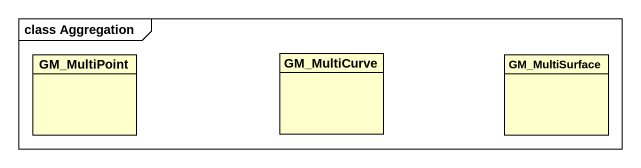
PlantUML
@startuml
mainframe class Aggregation
hide circle
hide empty members
class GM_MultiPoint
class GM_MultiCurve
class GM_MultiSurface
@enduml
